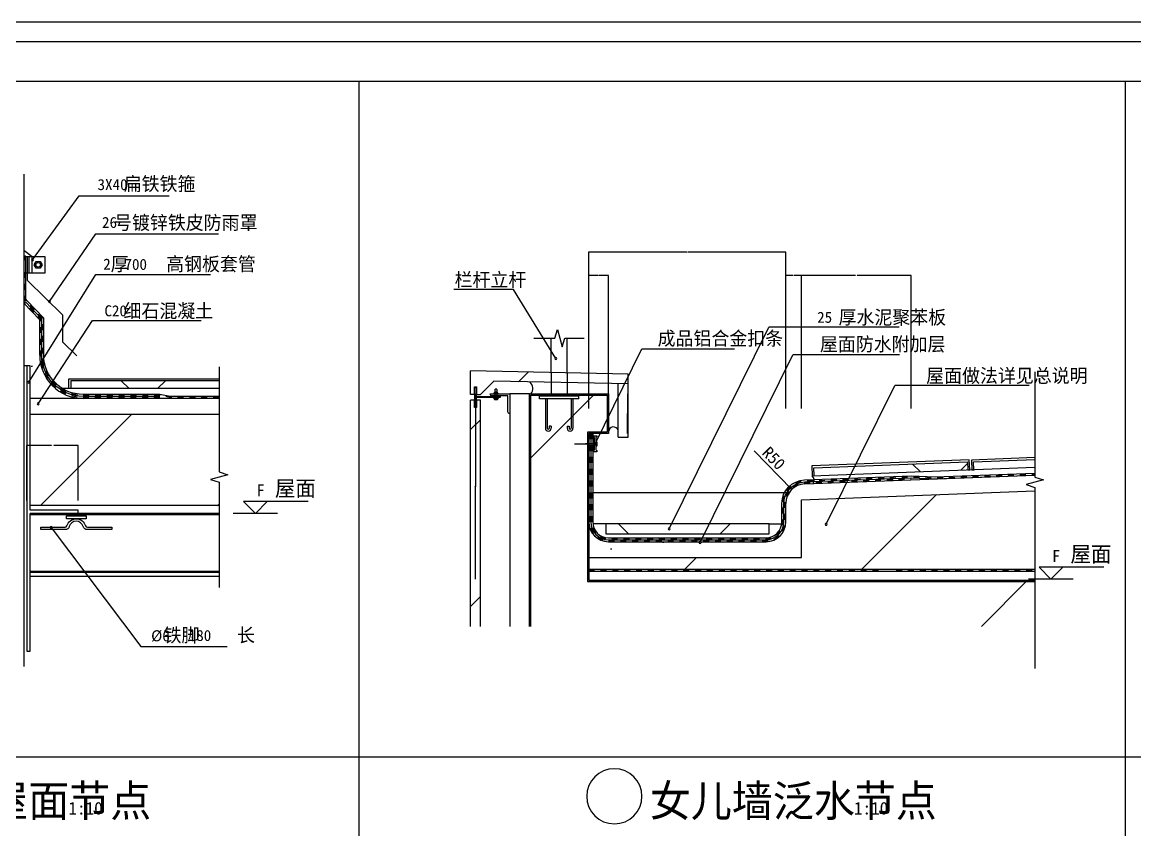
# Model space of a CAD drawing. Header units: metres. Extents: x -87750 to -79240, y 23888 to 29928.
# Drawn here: x -84048 to -81225, y 27878 to 29928 of the extents above; entities that cross this region are included whole.
import ezdxf

# ---------------------------------------------------------------- set-up
doc = ezdxf.new("R2010")
doc.units = ezdxf.units.M
for name, color, linetype in [('02', 4, 'Continuous'), ('CWALL', 6, 'Continuous'), ('JJ', 7, 'Continuous'), ('PLASTER', 6, 'Continuous'), ('PROJECTION', 2, 'Continuous'), ('PUB_DIM', 3, 'Continuous'), ('PUB_HATCH', 5, 'Continuous'), ('PUB_TEXT', 2, 'Continuous'), ('STEEL', 8, 'Continuous'), ('SURFACE', 254, 'Continuous'), ('WALL', 7, 'Continuous'), ('构造', 31, 'Continuous'), ('通用-图框C-SHET', 11, 'Continuous'), ('金属', 140, 'Continuous')]:
    doc.layers.add(name, color=color, linetype=linetype)
doc.dimstyles.get("Standard").update_dxf_attribs({"dimtxt": 2.5, "dimasz": 2.5, "dimexe": 1.25, "dimexo": 0.625, "dimtad": 1, "dimcen": 2.5, "dimazin": 3, "dimtfac": 1, "dimtmove": 0, "dimatfit": 3})
pattern_1 = [(45, (0, 0), (-224.5064, 224.5064), [])]
pattern_2 = [(45, (0, 0), (-785.772, 785.772), [])]

# ---------------------------------------------------------------- blocks, each defined once
blk = doc.blocks.new('ECADIA1')
at = {"layer": '通用-图框C-SHET'}
for p, q in [((856, 609.5), (5, 609.5)), ((851, 604.5), (10, 604.5))]:
    blk.add_line(p, q, dxfattribs=at)
blk.add_lwpolyline([(29, 594.5), (841, 594.5), (841, 20), (29, 20)], close=True, dxfattribs=at)
blk = doc.blocks.new('_INDEX1')
blk.add_lwpolyline([(-0.5, 0, 1), (0.5, 0, 1)], format="xyb", close=True)
blk = doc.blocks.new('_CLOSEDFILLED')
at = {"color": 0, "linetype": 'BYBLOCK'}
blk.add_solid([(-1, 0), (0, 0), (-1, 0)], dxfattribs=at)
blk = doc.blocks.new('*D25')
for p, q in [((-82091.76, 29284.41), (-82111.01, 29284.41)), ((-82110.76, 28947.19), (-82110.76, 29284.41)), ((-82070.51, 29284.41), (-82089.76, 29284.41)), ((-82070.76, 28947.19), (-82070.76, 29284.41))]:
    blk.add_line(p, q)
at = {"layer": 'Defpoints'}
for p in [(-82070.76, 29284.41), (-82110.76, 28947.19), (-82070.76, 28947.19)]:
    blk.add_point(p, dxfattribs=at)
at = {"layer": 'PUB_DIM', "xscale": 0.25, "yscale": 0.25}
blk.add_blockref('_CLOSEDFILLED', (-82110.76, 29284.41), dxfattribs=at)
at = {"layer": 'PUB_DIM', "xscale": 0.25, "yscale": 0.25, "rotation": 180}
blk.add_blockref('_CLOSEDFILLED', (-82070.76, 29284.41), dxfattribs=at)
at = {"layer": 'PUB_DIM', "insert": (-82090.76, 29284.41), "char_height": 1, "attachment_point": 5}
blk.add_mtext('40', dxfattribs=at)
blk = doc.blocks.new('*D26')
for p, q in [((-81933.86, 29284.41), (-82071.01, 29284.41)), ((-82070.76, 28947.19), (-82070.76, 29284.41)), ((-81792.71, 29284.41), (-81929.86, 29284.41)), ((-81792.96, 28947.19), (-81792.96, 29284.41))]:
    blk.add_line(p, q)
at = {"layer": 'Defpoints'}
for p in [(-81792.96, 29284.41), (-82070.76, 28947.19), (-81792.96, 28947.19)]:
    blk.add_point(p, dxfattribs=at)
at = {"layer": 'PUB_DIM', "xscale": 0.25, "yscale": 0.25}
blk.add_blockref('_CLOSEDFILLED', (-82070.76, 29284.41), dxfattribs=at)
at = {"layer": 'PUB_DIM', "xscale": 0.25, "yscale": 0.25, "rotation": 180}
blk.add_blockref('_CLOSEDFILLED', (-81792.96, 29284.41), dxfattribs=at)
at = {"layer": 'PUB_DIM', "insert": (-81931.86, 29284.41), "char_height": 1, "attachment_point": 5}
blk.add_mtext('>250', dxfattribs=at)
blk = doc.blocks.new('*D27')
for p, q in [((-82586.76, 29284.41), (-82611.01, 29284.41)), ((-82610.76, 28968.51), (-82610.76, 29284.41)), ((-82560.51, 29284.41), (-82584.76, 29284.41)), ((-82560.76, 28968.51), (-82560.76, 29284.41))]:
    blk.add_line(p, q)
at = {"layer": 'Defpoints'}
for p in [(-82560.76, 29284.41), (-82610.76, 28968.51), (-82560.76, 28968.51)]:
    blk.add_point(p, dxfattribs=at)
at = {"layer": 'PUB_DIM', "xscale": 0.25, "yscale": 0.25}
blk.add_blockref('_CLOSEDFILLED', (-82610.76, 29284.41), dxfattribs=at)
at = {"layer": 'PUB_DIM', "xscale": 0.25, "yscale": 0.25, "rotation": 180}
blk.add_blockref('_CLOSEDFILLED', (-82560.76, 29284.41), dxfattribs=at)
at = {"layer": 'PUB_DIM', "insert": (-82585.76, 29284.41), "char_height": 1, "attachment_point": 5}
blk.add_mtext('50', dxfattribs=at)
blk = doc.blocks.new('*D28')
for p, q in [((-82512.11, 28983.9), (-82512.11, 28933.9)), ((-82512.36, 28933.9), (-82512.61, 28933.9)), ((-82512.11, 28883.9), (-82512.11, 28933.9)), ((-82512.11, 28933.9), (-82512.11, 28933.9)), ((-82511.86, 28933.9), (-82511.61, 28933.9))]:
    blk.add_line(p, q)
at = {"layer": 'Defpoints'}
for p in [(-82512.11, 28983.9), (-82512.11, 28933.9), (-82512.11, 28883.9)]:
    blk.add_point(p, dxfattribs=at)
at = {"layer": 'PUB_DIM', "xscale": 0.25, "yscale": 0.25}
blk.add_blockref('_CLOSEDFILLED', (-82512.11, 28933.9), dxfattribs=at)
at = {"layer": 'PUB_DIM', "xscale": 0.25, "yscale": 0.25, "rotation": 180}
blk.add_blockref('_CLOSEDFILLED', (-82512.11, 28933.9), dxfattribs=at)
at = {"layer": 'PUB_DIM', "insert": (-82512.11, 28935.025), "char_height": 1, "attachment_point": 5}
blk.add_mtext('0', dxfattribs=at)
blk = doc.blocks.new('*D29')
for p, q in [((-82898.4, 28983.89), (-82898.4, 28748.63)), ((-82898.65, 28748.63), (-82898.9, 28748.63)), ((-82898.4, 28513.37), (-82898.4, 28748.63)), ((-82898.4, 28748.63), (-82898.4, 28748.63)), ((-82898.15, 28748.63), (-82897.9, 28748.63))]:
    blk.add_line(p, q)
at = {"layer": 'Defpoints'}
for p in [(-82898.4, 28983.89), (-82898.4, 28748.63), (-82898.4, 28513.37)]:
    blk.add_point(p, dxfattribs=at)
at = {"layer": 'PUB_DIM', "xscale": 0.25, "yscale": 0.25}
blk.add_blockref('_CLOSEDFILLED', (-82898.4, 28748.63), dxfattribs=at)
at = {"layer": 'PUB_DIM', "xscale": 0.25, "yscale": 0.25, "rotation": 180}
blk.add_blockref('_CLOSEDFILLED', (-82898.4, 28748.63), dxfattribs=at)
at = {"layer": 'PUB_DIM', "insert": (-82898.4, 28749.755), "char_height": 1, "attachment_point": 5}
blk.add_mtext('400~600', dxfattribs=at)
blk = doc.blocks.new('*D31')
for p, q in [((-82362.26, 29343.86), (-82611.01, 29343.86)), ((-82610.76, 28947.19), (-82610.76, 29343.86)), ((-82110.51, 29343.86), (-82359.26, 29343.86)), ((-82110.76, 28947.19), (-82110.76, 29343.86))]:
    blk.add_line(p, q)
at = {"layer": 'Defpoints'}
for p in [(-82110.76, 29343.86), (-82610.76, 28947.19), (-82110.76, 28947.19)]:
    blk.add_point(p, dxfattribs=at)
at = {"layer": 'PUB_DIM', "xscale": 0.25, "yscale": 0.25}
blk.add_blockref('_CLOSEDFILLED', (-82610.76, 29343.86), dxfattribs=at)
at = {"layer": 'PUB_DIM', "xscale": 0.25, "yscale": 0.25, "rotation": 180}
blk.add_blockref('_CLOSEDFILLED', (-82110.76, 29343.86), dxfattribs=at)
at = {"layer": 'PUB_DIM', "insert": (-82360.76, 29343.86), "char_height": 1, "attachment_point": 5}
blk.add_mtext('500', dxfattribs=at)
blk = doc.blocks.new('*D46')
for p, q in [((-83974.015, 28852.87), (-84036.26, 28852.87)), ((-84036.01, 28713.4), (-84036.01, 28852.87)), ((-83905.77, 28852.87), (-83968.015, 28852.87)), ((-83906.02, 28713.4), (-83906.02, 28852.87))]:
    blk.add_line(p, q)
at = {"layer": 'Defpoints'}
for p in [(-83906.02, 28852.87), (-84036.01, 28713.4), (-83906.02, 28713.4)]:
    blk.add_point(p, dxfattribs=at)
at = {"layer": 'PUB_DIM', "xscale": 0.25, "yscale": 0.25}
blk.add_blockref('_CLOSEDFILLED', (-84036.01, 28852.87), dxfattribs=at)
at = {"layer": 'PUB_DIM', "xscale": 0.25, "yscale": 0.25, "rotation": 180}
blk.add_blockref('_CLOSEDFILLED', (-83906.02, 28852.87), dxfattribs=at)
at = {"layer": 'PUB_DIM', "insert": (-83971.015, 28852.87), "char_height": 1, "attachment_point": 5}
blk.add_mtext('129,99', dxfattribs=at)

msp = doc.modelspace()

# ---------------------------------------------------------------- hatches: boundary and pattern name
at = {"layer": 'PUB_HATCH'}
h = msp.add_hatch(dxfattribs=at)
h.set_pattern_fill('AR-SAND', scale=10)
h.paths.add_polyline_path([(-84510.02, 28972.52), (-84375.56, 28972.52), (-84375.56, 29055.74), (-84359.56, 29055.74), (-84359.56, 29214.69), (-84400.02, 29171.97), (-84400.02, 29082.52, -0.41)])
h.paths.add_polyline_path([(-84044.01, 29055.74), (-84028.01, 29055.74), (-84028.01, 29019.64), (-84001.63, 29062.05, -0.05), (-84003.56, 29082.52), (-84003.56, 29171.97), (-84044.01, 29214.69)])
h.paths.add_polyline_path([(-84028.01, 29019.64), (-84028.01, 28972.52), (-83998.46, 28972.52), (-83975.06, 29008.64, -0.14), (-84001.63, 29062.05)])
h.paths.add_polyline_path([(-83975.06, 29008.64), (-83998.46, 28972.52), (-83893.56, 28972.52, -0.21)])
h = msp.add_hatch(dxfattribs=at)
h.set_pattern_fill('ANSI37', scale=100)
h.paths.add_polyline_path([(-83924.89, 29017.52), (-83924.89, 28997.52), (-83548.76, 28997.52), (-83548.76, 29017.53)])
h.paths.add_polyline_path([(-84868.69, 29017.53), (-84868.69, 28997.52), (-84478.69, 28997.52), (-84478.69, 29017.52)])
h.paths.add_polyline_path([(-84927.1, 29017.52), (-84927.1, 28997.52), (-84888.59, 28997.52), (-84888.58, 29017.52)])
h = msp.add_hatch(dxfattribs=at)
h.set_pattern_fill('ANSI33', scale=100)
h.paths.add_polyline_path([(-82510.76, 29034.32), (-82665.76, 29037.42), (-82665.76, 29012.41), (-82510.76, 29009.31)])
h.paths.add_polyline_path([(-82510.76, 29009.31), (-82535.76, 29009.81), (-82535.76, 28873.9), (-82510.76, 28873.9)])
h.paths.add_polyline_path([(-82665.76, 29037.42), (-82705.76, 29038.22), (-82705.76, 29013.21), (-82665.76, 29012.41)])
h.paths.add_polyline_path([(-82705.76, 29038.22), (-82910.76, 29042.32), (-82910.76, 28982.32), (-82900.76, 28982.32), (-82900.76, 29001.82), (-82895.76, 29001.82), (-82895.76, 28982.32), (-82885.75, 28982.32), (-82851.94, 29016.14), (-82705.76, 29013.21)])
h.paths.add_polyline_path([(-82885.75, 28968.44), (-82895.76, 28968.44), (-82895.76, 28949.82), (-82900.76, 28949.82), (-82900.76, 28968.44), (-82910.76, 28968.44), (-82910.76, 28393.9), (-82885.75, 28393.9)])
h = msp.add_hatch(dxfattribs=at)
h.set_pattern_fill('AR-SAND', scale=10)
h.paths.add_polyline_path([(-83946.24, 28997.52, 0.14), (-83893.56, 28982.52), (-83698.86, 28982.52), (-83672.33, 28977.52), (-83548.76, 28977.52), (-83548.76, 28997.52)])
h = msp.add_hatch(dxfattribs=at)
h.set_pattern_fill('AR-SAND', scale=10)
h.paths.add_polyline_path([(-82560.76, 28983.9), (-82560.76, 28887.67, -0.84), (-82535.76, 28891.41), (-82535.76, 29009.81), (-82665.76, 29012.41), (-82665.76, 28983.9)])
h.paths.add_polyline_path([(-82665.76, 28983.9), (-82665.76, 29012.41), (-82705.76, 29013.21), (-82705.76, 28983.9)])
h.paths.add_polyline_path([(-82705.76, 29013.21), (-82760.71, 29014.31, -0.44), (-82757.76, 28983.9), (-82705.76, 28983.9)])
h = msp.add_hatch(dxfattribs=at)
h.set_pattern_fill('AR-SAND', scale=10)
h.paths.add_polyline_path([(-84927.1, 28972.52), (-84927.1, 28932.52), (-84375.56, 28932.52), (-84375.56, 28972.52)])
h.paths.add_polyline_path([(-83548.76, 28932.52), (-83548.76, 28972.52), (-84028.01, 28972.52), (-84028.01, 28932.52)])
h = msp.add_hatch(dxfattribs=at)
h.set_pattern_fill('AN31C', scale=350)
h.set_pattern_definition(pattern_2)
h.paths.add_polyline_path([(-82757.76, 28510.9), (-82613.76, 28510.9), (-82613.76, 28856.25), (-82633.32, 28856.82), (-82613.76, 28857.39), (-82613.76, 28886.9), (-82563.76, 28886.9), (-82563.76, 28980.9), (-82757.76, 28980.9)])
h.paths.add_polyline_path([(-81479.32, 28393.9), (-81479.32, 28510.9), (-82613.76, 28510.9), (-82757.76, 28510.9), (-82757.76, 28393.9)])
h = msp.add_hatch(dxfattribs=at)
h.set_pattern_fill('ANSI32', scale=40)
h.paths.add_polyline_path([(-82635.76, 28971.9), (-82635.76, 28977.9), (-82735.76, 28977.9), (-82735.76, 28971.9)])
h = msp.add_hatch(dxfattribs=at)
h.set_pattern_fill('AN33C', scale=100)
h.set_pattern_definition(pattern_1)
h.paths.add_polyline_path([(-84028.01, 28932.52), (-84028.01, 28700.83), (-83548.76, 28700.83), (-83548.76, 28932.52)])
h.paths.add_polyline_path([(-84375.56, 28932.52), (-84927.1, 28932.52), (-84927.1, 28700.83), (-84375.56, 28700.83)])
h = msp.add_hatch(dxfattribs=at)
h.set_pattern_fill('AR-SAND', scale=10)
h.paths.add_polyline_path([(-81479.32, 28782.81), (-81479.32, 28797.81), (-81945.87, 28780.14), (-81950.9, 28769.96), (-81792.49, 28775.96), (-81731.74, 28773.25)])
h.paths.add_polyline_path([(-81950.9, 28769.96), (-81945.87, 28780.14), (-82043.98, 28776.43, -0.2), (-82038.52, 28766.64)])
h = msp.add_hatch(dxfattribs=at)
h.set_pattern_fill('ANSI37', scale=100)
h.paths.add_polyline_path([(-82039.74, 28796.6), (-82038.99, 28776.62), (-81945.87, 28780.14), (-81935.81, 28800.54)])
h = msp.add_hatch(dxfattribs=at)
h.set_pattern_fill('ANSI37', scale=100)
h.paths.add_polyline_path([(-81935.81, 28800.54), (-81945.87, 28780.14), (-81649.27, 28791.37), (-81650.02, 28811.36)])
h.paths.add_polyline_path([(-81634.27, 28811.44), (-81633.53, 28791.97), (-81479.32, 28797.81), (-81479.32, 28817.31)])
h = msp.add_hatch(dxfattribs=at)
h.set_pattern_fill('AR-SAND', scale=10)
h.paths.add_polyline_path([(-81479.32, 28737.81), (-81479.32, 28777.81), (-82062.65, 28755.72, 0.4), (-82110.76, 28705.76), (-82110.76, 28658.9, -0.41), (-82160.76, 28608.9), (-82560.76, 28608.9, -0.41), (-82610.76, 28658.9), (-82613.76, 28658.9), (-82613.76, 28568.9), (-82070.76, 28568.9), (-82070.76, 28715.41)])
h = msp.add_hatch(dxfattribs=at)
h.set_pattern_fill('AN33C', scale=100)
h.set_pattern_definition(pattern_1)
h.paths.add_polyline_path([(-82070.76, 28715.41), (-82070.76, 28568.9), (-82610.76, 28568.9), (-82610.76, 28538.9), (-81479.32, 28538.9), (-81479.32, 28737.81)])
h = msp.add_hatch(dxfattribs=at)
h.set_pattern_fill('AN31C', scale=350)
h.set_pattern_definition(pattern_2)
h.paths.add_polyline_path([(-83548.76, 28533.83), (-83548.76, 28677.83), (-84028.01, 28677.83), (-84028.01, 28533.83)])
h.paths.add_polyline_path([(-83821.01, 28639.45), (-83882.73, 28639.45, -0.34), (-83893.32, 28647.45, 0.76), (-83928.71, 28647.45, -0.34), (-83939.29, 28639.45), (-84001.01, 28639.45), (-84001.01, 28645.45), (-83939.29, 28645.45, 0.34), (-83934.48, 28649.08, -0.34), (-83911.01, 28666.83), (-83936.01, 28666.83), (-83936.01, 28674.83), (-83886.01, 28674.83), (-83886.01, 28666.83), (-83911.01, 28666.83, -0.34), (-83887.55, 28649.08, 0.34), (-83882.73, 28645.45), (-83821.01, 28645.45)])
h.paths.add_polyline_path([(-84375.56, 28533.83), (-84375.56, 28677.83), (-84927.1, 28677.83), (-84927.1, 28533.83)])
h.paths.add_polyline_path([(-84582.56, 28639.45), (-84582.56, 28645.45), (-84520.84, 28645.45, 0.34), (-84516.03, 28649.08, -0.34), (-84492.56, 28666.83), (-84517.56, 28666.83), (-84517.56, 28674.83), (-84467.56, 28674.83), (-84467.56, 28666.83), (-84492.56, 28666.83, -0.34), (-84469.1, 28649.08, 0.34), (-84464.29, 28645.45), (-84402.56, 28645.45), (-84402.56, 28639.45), (-84464.29, 28639.45, -0.34), (-84474.87, 28647.45, 0.76), (-84510.26, 28647.45, -0.34), (-84520.84, 28639.45)])
h = msp.add_hatch(dxfattribs=at)
h.set_pattern_fill('AR-SAND', scale=10)
h.paths.add_polyline_path([(-83548.76, 28680.83), (-83548.76, 28700.83), (-84028.01, 28700.83), (-84028.01, 28688.83), (-83906.01, 28688.83), (-83906.01, 28680.83)])
h = msp.add_hatch(dxfattribs=at)
h.set_pattern_fill('ANSI32', scale=70)
h.paths.add_polyline_path([(-83893.32, 28647.45, 0.34), (-83882.73, 28639.45), (-83821.01, 28639.45), (-83821.01, 28645.45), (-83882.73, 28645.45, -0.34), (-83887.55, 28649.08, 0.76), (-83934.48, 28649.08, -0.34), (-83939.29, 28645.45), (-84001.01, 28645.45), (-84001.01, 28639.45), (-83939.29, 28639.45, 0.34), (-83928.71, 28647.45, -0.76)])
h.paths.add_polyline_path([(-83886.01, 28666.83), (-83886.01, 28674.83), (-83936.01, 28674.83), (-83936.01, 28666.83)])
h = msp.add_hatch(dxfattribs=at)
h.set_pattern_fill('AR-SAND', scale=10)
h.paths.add_polyline_path([(-82121.07, 28653.9), (-82153.05, 28653.9), (-82153.05, 28628.9), (-82567.72, 28628.9), (-82567.72, 28653.9), (-82600.44, 28653.9, 0.38), (-82560.76, 28618.9), (-82160.76, 28618.9, 0.38)])
h = msp.add_hatch(dxfattribs=at)
h.set_pattern_fill('ANSI37', scale=100)
h.paths.add_polyline_path([(-82153.05, 28628.9), (-82153.05, 28653.9), (-82567.72, 28653.9), (-82567.72, 28628.9)])
h = msp.add_hatch(dxfattribs=at)
h.set_pattern_fill('AR-SAND', scale=10)
h.paths.add_polyline_path([(-82613.76, 28533.9), (-82613.76, 28510.9), (-81479.32, 28510.9), (-81479.32, 28533.9)])

# ---------------------------------------------------------------- linework, layer by layer
at = {"layer": '02'}
for points in [[(-82760.76, 28393.9), (-82760.76, 28983.9)], [(-82760.76, 28983.9), (-82560.76, 28983.9), (-82560.76, 28883.9), (-82610.76, 28883.9)], [(-82757.76, 28393.9), (-82757.76, 28980.9), (-82563.76, 28980.9), (-82563.76, 28886.9), (-82613.76, 28886.9), (-82613.76, 28507.9), (-81479.32, 28507.9)], [(-82610.76, 28883.9), (-82610.76, 28510.9), (-81479.32, 28510.9)], [(-82590.76, 28533.9), (-81479.32, 28533.9)]]:
    msp.add_lwpolyline(points, dxfattribs=at)
at = {"layer": 'CWALL'}
msp.add_lwpolyline([(-82567.72, 28628.9), (-82153.05, 28628.9), (-82153.05, 28653.9), (-82567.72, 28653.9)], close=True, dxfattribs=at)
at = {"layer": 'JJ'}
for p, q in [((-84023.01, 29331.83), (-84044.01, 29348.13)), ((-84003.56, 29171.97), (-84044.01, 29214.69)), ((-84003.56, 29082.52), (-84003.56, 29171.97))]:
    msp.add_line(p, q, dxfattribs=at)
msp.add_lwpolyline([(-84044.01, 29335.83, -0.41), (-84040.01, 29331.83)], format="xyb", dxfattribs=at)
for points in [[(-84031.01, 29331.83), (-84044.01, 29331.83)], [(-83909.48, 29080.34), (-83944.84, 29115.69), (-83944.84, 29184.26), (-84034.27, 29271.57), (-84034.27, 29331.83)], [(-84023.01, 29291.83), (-83990.06, 29291.83), (-83990.06, 29331.83), (-84023.01, 29331.83)], [(-84044.01, 29291.83), (-84031.01, 29291.83)]]:
    msp.add_lwpolyline(points, dxfattribs=at)
for points in [[(-84023.01, 29331.83), (-84031.01, 29331.83), (-84031.01, 29291.83), (-84023.01, 29291.83)], [(-84017.45, 29311.69), (-84012.56, 29320.17), (-84002.77, 29320.17), (-83997.87, 29311.69), (-84002.77, 29303.21), (-84012.56, 29303.21)]]:
    msp.add_lwpolyline(points, close=True, dxfattribs=at)
msp.add_circle((-84007.66, 29311.69), 5.67, dxfattribs=at)
msp.add_arc((-83893.56, 29082.52), 110, 180, 270, dxfattribs=at)
at = {"layer": 'PLASTER'}
for p, q in [((-82910.76, 28982.32), (-82910.76, 29042.32)), ((-82510.76, 29034.32), (-82910.76, 29042.32)), ((-82885.75, 28982.32), (-82851.94, 29016.14)), ((-82510.76, 29009.31), (-82851.94, 29016.14)), ((-82510.76, 28873.9), (-82510.76, 29034.32)), ((-83548.76, 28997.52), (-83946.24, 28997.52)), ((-82900.76, 28982.32), (-82900.76, 29001.82)), ((-82900.76, 29001.82), (-82895.76, 29001.82)), ((-82895.76, 29001.82), (-82895.76, 28982.32)), ((-82535.76, 28873.9), (-82535.76, 29009.81)), ((-83548.76, 28972.52), (-84028.01, 28972.52)), ((-82900.76, 28982.32), (-82910.76, 28982.32)), ((-82910.76, 28393.9), (-82910.76, 28968.44)), ((-82900.76, 28968.44), (-82910.76, 28968.44)), ((-82900.76, 28949.82), (-82900.76, 28968.44)), ((-82895.76, 28982.32), (-82885.75, 28982.32)), ((-82885.75, 28968.44), (-82895.76, 28968.44)), ((-82895.76, 28968.44), (-82895.76, 28949.82)), ((-82885.75, 28393.9), (-82885.75, 28968.44)), ((-84028.01, 28932.52), (-83548.76, 28932.52)), ((-82895.76, 28949.82), (-82900.76, 28949.82)), ((-82535.76, 28873.9), (-82510.76, 28873.9)), ((-82062.65, 28755.72), (-81479.32, 28777.81)), ((-82070.76, 28715.41), (-81479.32, 28737.81)), ((-82110.76, 28658.9), (-82110.76, 28705.76)), ((-82070.76, 28568.9), (-82070.76, 28715.41)), ((-83548.76, 28700.83), (-84028.01, 28700.83)), ((-82567.72, 28653.9), (-82600.44, 28653.9)), ((-82153.05, 28653.9), (-82121.07, 28653.9)), ((-82560.76, 28608.9), (-82160.76, 28608.9)), ((-82610.76, 28568.9), (-82070.76, 28568.9)), ((-83548.76, 28520.83), (-84028.01, 28520.83))]:
    msp.add_line(p, q, dxfattribs=at)
for points in [[(-83548.76, 29017.53), (-83924.89, 29017.52), (-83924.89, 28997.52), (-83929.89, 28997.52), (-83929.89, 29022.52), (-83548.76, 29022.53)], [(-81479.32, 28822.31), (-81639.45, 28816.25), (-81638.51, 28791.26), (-81633.51, 28791.45), (-81634.27, 28811.44), (-81479.32, 28817.31)]]:
    msp.add_lwpolyline(points, dxfattribs=at)
msp.add_lwpolyline([(-81644.27, 28791.56), (-81645.22, 28816.54), (-82044.93, 28801.41), (-82043.98, 28776.43), (-82038.99, 28776.62), (-82039.74, 28796.6), (-81650.02, 28811.36), (-81649.27, 28791.37)], close=True, dxfattribs=at)
for centre, radius, start, end in [((-82773.08, 28997.76), 20.67, 317.87, 53.21), ((-82547.94, 28887.4), 12.82, 18.21, 178.78), ((-82053.27, 28764.83), 14.86, 326.11, 51.33), ((-82060.76, 28705.76), 50, 92.17, 180), ((-82560.76, 28658.9), 50, 180, 270), ((-82160.76, 28658.9), 50, 270, 360)]:
    msp.add_arc(centre, radius, start, end, dxfattribs=at)
at = {"layer": 'PROJECTION'}
for p, q in [((-82705.76, 29038.22), (-82705.76, 29125.58)), ((-82665.76, 29037.42), (-82665.76, 29125.58)), ((-82705.76, 29038.22), (-82705.76, 28977.9)), ((-82665.76, 29037.42), (-82665.76, 28977.9)), ((-82720.76, 28971.9), (-82720.76, 28896.9)), ((-82715.96, 28971.9), (-82715.96, 28896.9)), ((-82655.56, 28971.9), (-82655.56, 28896.9)), ((-82650.76, 28971.9), (-82650.76, 28896.9)), ((-82705.96, 28901.9), (-82710.76, 28901.9)), ((-82710.76, 28901.9), (-82710.76, 28896.9)), ((-82705.96, 28901.9), (-82705.96, 28896.9)), ((-82665.56, 28901.9), (-82660.76, 28901.9)), ((-82665.56, 28901.9), (-82665.56, 28896.9)), ((-82660.76, 28901.9), (-82660.76, 28896.9)), ((-82599.52, 28733.9), (-82102.08, 28733.9))]:
    msp.add_line(p, q, dxfattribs=at)
for centre, radius, end in [((-82713.36, 28896.9), 7.4, 360), ((-82713.36, 28896.9), 2.6, 0), ((-82658.16, 28896.9), 7.4, 0), ((-82658.16, 28896.9), 2.6, 360)]:
    msp.add_arc(centre, radius, 180, end, dxfattribs=at)
at = {"layer": 'PUB_DIM'}
for p, q in [((-82697.17, 29125.58), (-82690.17, 29147.58)), ((-82690.17, 29147.58), (-82678.17, 29103.58)), ((-82749.66, 29125.58), (-82697.17, 29125.58)), ((-82678.17, 29103.58), (-82671.17, 29125.58)), ((-82671.17, 29125.58), (-82621.93, 29125.58)), ((-82095.64, 28741.58), (-82190.68, 28839.18)), ((-83426.53, 28710.83), (-83486.53, 28710.83)), ((-83486.53, 28710.83), (-83456.53, 28680.83)), ((-83456.53, 28680.83), (-83426.53, 28710.83)), ((-83322.53, 28710.83), (-83426.53, 28710.83)), ((-83400, 28680.83), (-83513.05, 28680.83)), ((-81408.27, 28543.9), (-81468.27, 28543.9)), ((-81468.27, 28543.9), (-81438.27, 28513.9)), ((-81438.27, 28513.9), (-81408.27, 28543.9)), ((-81304.27, 28543.9), (-81408.27, 28543.9)), ((-81381.74, 28513.9), (-81494.79, 28513.9))]:
    msp.add_line(p, q, dxfattribs=at)
for points in [[(-83548.76, 29052.79), (-83548.76, 28785.81), (-83526.76, 28778.81), (-83570.76, 28766.81), (-83548.76, 28759.81), (-83548.76, 28492.83)], [(-81479.32, 29039.85), (-81479.32, 28772.87), (-81457.32, 28765.87), (-81501.32, 28753.87), (-81479.32, 28746.87), (-81479.32, 28287.2)]]:
    msp.add_lwpolyline(points, dxfattribs=at)
at = {"layer": 'PUB_TEXT'}
for p, q in [((-84022.29, 29324.29), (-83903.99, 29486.84)), ((-83903.99, 29486.84), (-83674.96, 29486.84)), ((-83978.91, 29218.33), (-83861.48, 29390.79)), ((-83861.48, 29390.79), (-83550.14, 29390.79)), ((-84031.53, 29013.99), (-83861.48, 29287.35)), ((-83861.48, 29287.35), (-83570.38, 29287.35)), ((-82801.73, 29248.87), (-82953.42, 29248.87)), ((-82694.42, 29074.14), (-82801.73, 29248.87)), ((-84007.5, 28958.57), (-83870.12, 29170.59)), ((-83870.12, 29170.59), (-83594.23, 29170.59)), ((-82406.75, 28641.4), (-82153.78, 29153.84)), ((-81822.84, 29153.84), (-82153.78, 29153.84)), ((-82594.83, 28857.4), (-82475.71, 29098.71)), ((-82475.71, 29098.71), (-82240.58, 29098.71)), ((-82328.4, 28606.63), (-82093.29, 29082.88)), ((-81822.15, 29082.88), (-82093.29, 29082.88)), ((-82008.64, 28653.01), (-81834.54, 29005.67)), ((-81493.54, 29005.67), (-81834.54, 29005.67)), ((-83974.6, 28644.67), (-83747.48, 28342.52)), ((-83747.48, 28342.52), (-83527.73, 28342.52))]:
    msp.add_line(p, q, dxfattribs=at)
for points in [[(-84024.79, 29324.29, 1), (-84019.79, 29324.29, 1)], [(-83981.41, 29218.33, 1), (-83976.41, 29218.33, 1)], [(-82696.92, 29074.14, 1), (-82691.92, 29074.14, 1)], [(-84034.03, 29013.99, 1), (-84029.03, 29013.99, 1)], [(-84010, 28958.57, 1), (-84005, 28958.57, 1)], [(-82597.33, 28857.4, 1), (-82592.33, 28857.4, 1)], [(-82011.14, 28653.01, 1), (-82006.14, 28653.01, 1)], [(-83977.1, 28644.67, 1), (-83972.1, 28644.67, 1)], [(-82409.25, 28641.4, 1), (-82404.25, 28641.4, 1)], [(-82330.9, 28606.63, 1), (-82325.9, 28606.63, 1)]]:
    msp.add_lwpolyline(points, format="xyb", close=True, dxfattribs=at)
at = {"layer": 'STEEL'}
for p, q in [((-84044.01, 29541.77), (-84044.01, 28292.44)), ((-84028.01, 29055.74), (-84044.01, 29055.74)), ((-82810.76, 28983.9), (-82810.76, 28393.9)), ((-82760.76, 28983.9), (-82810.76, 28983.9))]:
    msp.add_line(p, q, dxfattribs=at)
for points in [[(-83906.01, 28688.83), (-84028.01, 28688.83), (-84028.01, 29055.74), (-84036.01, 29055.74), (-84036.01, 28330.83), (-84028.01, 28330.83), (-84028.01, 28680.83), (-83906.01, 28680.83)], [(-82896.76, 28951.2), (-82899.76, 28951.2), (-82899.76, 29001.2), (-82896.76, 29001.2), (-82896.76, 28977.7), (-82835.12, 28977.7), (-82835.12, 28974.7), (-82896.76, 28974.7)], [(-83936.01, 28674.83), (-83886.01, 28674.83), (-83886.01, 28666.83), (-83936.01, 28666.83)]]:
    msp.add_lwpolyline(points, close=True, dxfattribs=at)
for points in [[(-82815.76, 28938.9), (-82815.76, 28978.9), (-82855.76, 28978.9, -0.41), (-82860.76, 28983.9), (-82810.76, 28983.9), (-82810.76, 28933.9, -0.41)], [(-84001.01, 28645.45), (-83939.29, 28645.45, 0.34), (-83934.48, 28649.08, -0.76), (-83887.55, 28649.08, 0.34), (-83882.73, 28645.45), (-83821.01, 28645.45), (-83821.01, 28639.45), (-83882.73, 28639.45, -0.34), (-83893.32, 28647.45, 0.76), (-83928.71, 28647.45, -0.34), (-83939.29, 28639.45), (-84001.01, 28639.45)]]:
    msp.add_lwpolyline(points, format="xyb", close=True, dxfattribs=at)
at = {"layer": 'SURFACE'}
for p, q in [((-82043.98, 28776.43), (-81479.32, 28797.81)), ((-82610.76, 28533.9), (-81479.32, 28533.9))]:
    msp.add_line(p, q, dxfattribs=at)
for points in [[(-84041.51, 29323.33), (-84041.51, 29331.83)], [(-84041.51, 29278.33), (-84041.51, 29293.33)], [(-84041.51, 29248.33), (-84041.51, 29263.33)], [(-84038.11, 29219.54), (-84041.51, 29223.74), (-84041.51, 29233.33)], [(-84039.49, 29213.55), (-84041.51, 29215.68), (-84041.51, 29218.87)], [(-84018.86, 29191.77), (-84029.18, 29202.66)], [(-84017.57, 29197.68), (-84027.89, 29208.57)], [(-83996.95, 29175.89), (-84007.26, 29186.79)], [(-84001.06, 29168.86), (-84001.06, 29172.96), (-84008.55, 29180.88)], [(-83996.06, 29146.25), (-83996.06, 29161.25)], [(-84001.06, 29138.86), (-84001.06, 29153.86)], [(-83996.06, 29116.25), (-83996.06, 29131.25)], [(-84001.06, 29108.86), (-84001.06, 29123.86)], [(-83996.06, 29086.25), (-83996.06, 29101.25)], [(-83878.76, 28975.02), (-83893.56, 28975.02), (-83893.76, 28975.02)], [(-83878.29, 28980.02), (-83893.29, 28980.02)], [(-83848.76, 28975.02), (-83863.76, 28975.02)], [(-83848.29, 28980.02), (-83863.29, 28980.02)], [(-83818.76, 28975.02), (-83833.76, 28975.02)], [(-83818.29, 28980.02), (-83833.29, 28980.02)], [(-83788.76, 28975.02), (-83803.76, 28975.02)], [(-83788.29, 28980.02), (-83803.29, 28980.02)], [(-83758.76, 28975.02), (-83773.76, 28975.02)], [(-83758.29, 28980.02), (-83773.29, 28980.02)], [(-83728.76, 28975.02), (-83743.76, 28975.02)], [(-83728.29, 28980.02), (-83743.29, 28980.02)], [(-83698.76, 28975.02), (-83713.76, 28975.02)], [(-83698.3, 28979.87), (-83699.1, 28980.02), (-83713.29, 28980.02)], [(-83668.76, 28975.02), (-83672.57, 28975.02), (-83683.56, 28977.09)], [(-83638.76, 28975.02), (-83653.76, 28975.02)], [(-83608.76, 28975.02), (-83623.76, 28975.02)], [(-83578.76, 28975.02), (-83593.76, 28975.02)], [(-83548.76, 28975.02), (-83563.76, 28975.02)], [(-82608.26, 28883.9), (-82608.26, 28868.9)], [(-82603.26, 28883.9), (-82603.26, 28868.9)], [(-82608.26, 28853.9), (-82608.26, 28838.9)], [(-82603.26, 28853.9), (-82603.26, 28838.9)], [(-82608.26, 28823.9), (-82608.26, 28808.9)], [(-82603.26, 28823.9), (-82603.26, 28808.9)], [(-82608.26, 28793.9), (-82608.26, 28778.9)], [(-82603.26, 28793.9), (-82603.26, 28778.9)], [(-82608.26, 28763.9), (-82608.26, 28748.9)], [(-82603.26, 28763.9), (-82603.26, 28748.9)], [(-82056.46, 28763.46), (-82041.47, 28764.03)], [(-82026.48, 28764.59), (-82011.49, 28765.16)], [(-81996.5, 28765.73), (-81981.51, 28766.3)], [(-81974.37, 28761.56), (-81959.38, 28762.13)], [(-81966.52, 28766.87), (-81951.53, 28767.43)], [(-81944.39, 28762.7), (-81929.4, 28763.27)], [(-81936.54, 28768), (-81921.55, 28768.57)], [(-81914.41, 28763.83), (-81899.42, 28764.4)], [(-81906.56, 28769.14), (-81891.57, 28769.7)], [(-81884.43, 28764.97), (-81869.44, 28765.54)], [(-81876.58, 28770.27), (-81861.6, 28770.84)], [(-81854.45, 28766.1), (-81839.47, 28766.67)], [(-81846.61, 28771.41), (-81831.62, 28771.97)], [(-81824.48, 28767.24), (-81809.49, 28767.81)], [(-81816.63, 28772.54), (-81801.64, 28773.11)], [(-81794.5, 28768.38), (-81792.41, 28768.45)], [(-81786.65, 28773.19), (-81771.67, 28772.53)], [(-81756.68, 28771.86), (-81741.7, 28771.19)], [(-81726.71, 28770.94), (-81711.72, 28771.51)], [(-81696.73, 28772.08), (-81681.74, 28772.64)], [(-81666.75, 28773.21), (-81651.76, 28773.78)], [(-81636.77, 28774.35), (-81621.78, 28774.91)], [(-81606.79, 28775.48), (-81591.81, 28776.05)], [(-81576.82, 28776.62), (-81561.83, 28777.19)], [(-81546.84, 28777.75), (-81531.85, 28778.32)], [(-81516.86, 28778.89), (-81501.87, 28779.46)], [(-81486.88, 28780.02), (-81479.41, 28780.31)], [(-82608.26, 28733.9), (-82608.26, 28718.9)], [(-82603.26, 28733.9), (-82603.26, 28718.9)], [(-82034.33, 28759.29), (-82019.34, 28759.86)], [(-82004.35, 28760.43), (-81989.36, 28761)], [(-84028.01, 28677.83), (-83548.76, 28677.83)], [(-82608.26, 28703.9), (-82608.26, 28688.9)], [(-82603.26, 28703.9), (-82603.26, 28688.9)], [(-82118.26, 28680.38), (-82118.26, 28695.38)], [(-82113.26, 28664.67), (-82113.26, 28679.67)], [(-82608.26, 28673.9), (-82608.26, 28658.9)], [(-82603.26, 28673.9), (-82603.26, 28658.9)], [(-82560.37, 28611.4), (-82545.37, 28611.4)], [(-82552.51, 28616.4), (-82537.51, 28616.4)], [(-82530.37, 28611.4), (-82515.37, 28611.4)], [(-82522.51, 28616.4), (-82507.51, 28616.4)], [(-82500.37, 28611.4), (-82485.37, 28611.4)], [(-82492.51, 28616.4), (-82477.51, 28616.4)], [(-82470.37, 28611.4), (-82455.37, 28611.4)], [(-82462.51, 28616.4), (-82447.51, 28616.4)], [(-82440.37, 28611.4), (-82425.37, 28611.4)], [(-82432.51, 28616.4), (-82417.51, 28616.4)], [(-82410.37, 28611.4), (-82395.37, 28611.4)], [(-82402.51, 28616.4), (-82387.51, 28616.4)], [(-82380.37, 28611.4), (-82365.37, 28611.4)], [(-82372.51, 28616.4), (-82357.51, 28616.4)], [(-82350.37, 28611.4), (-82335.37, 28611.4)], [(-82342.51, 28616.4), (-82327.51, 28616.4)], [(-82320.37, 28611.4), (-82305.37, 28611.4)], [(-82312.51, 28616.4), (-82297.51, 28616.4)], [(-82290.37, 28611.4), (-82275.37, 28611.4)], [(-82282.51, 28616.4), (-82267.51, 28616.4)], [(-82260.37, 28611.4), (-82245.37, 28611.4)], [(-82252.51, 28616.4), (-82237.51, 28616.4)], [(-82230.37, 28611.4), (-82215.37, 28611.4)], [(-82222.51, 28616.4), (-82207.51, 28616.4)], [(-82200.37, 28611.4), (-82185.37, 28611.4)], [(-82192.51, 28616.4), (-82177.51, 28616.4)], [(-82610.76, 28538.9), (-81479.32, 28538.9)], [(-82610.76, 28536.4), (-82595.76, 28536.4)], [(-82580.76, 28536.4), (-82565.76, 28536.4)], [(-82550.76, 28536.4), (-82535.76, 28536.4)], [(-82520.76, 28536.4), (-82505.76, 28536.4)], [(-82490.76, 28536.4), (-82475.76, 28536.4)], [(-82460.76, 28536.4), (-82445.76, 28536.4)], [(-82430.76, 28536.4), (-82415.76, 28536.4)], [(-82400.76, 28536.4), (-82385.76, 28536.4)], [(-82370.76, 28536.4), (-82355.76, 28536.4)], [(-82340.76, 28536.4), (-82325.76, 28536.4)], [(-82310.76, 28536.4), (-82295.76, 28536.4)], [(-82280.76, 28536.4), (-82265.76, 28536.4)], [(-82250.76, 28536.4), (-82235.76, 28536.4)], [(-82220.76, 28536.4), (-82205.76, 28536.4)], [(-82190.76, 28536.4), (-82175.76, 28536.4)], [(-82160.76, 28536.4), (-82145.76, 28536.4)], [(-82130.76, 28536.4), (-82115.76, 28536.4)], [(-82100.76, 28536.4), (-82085.76, 28536.4)], [(-82070.76, 28536.4), (-82055.76, 28536.4)], [(-82040.76, 28536.4), (-82025.76, 28536.4)], [(-82010.76, 28536.4), (-81995.76, 28536.4)], [(-81980.76, 28536.4), (-81965.76, 28536.4)], [(-81950.76, 28536.4), (-81935.76, 28536.4)], [(-81920.76, 28536.4), (-81905.76, 28536.4)], [(-81890.76, 28536.4), (-81875.76, 28536.4)], [(-81830.76, 28536.4), (-81815.76, 28536.4)], [(-81800.76, 28536.4), (-81785.76, 28536.4)], [(-81770.76, 28536.4), (-81755.76, 28536.4)], [(-81740.76, 28536.4), (-81725.76, 28536.4)], [(-81710.76, 28536.4), (-81695.76, 28536.4)], [(-81680.76, 28536.4), (-81665.76, 28536.4)], [(-81650.76, 28536.4), (-81635.76, 28536.4)], [(-81620.76, 28536.4), (-81605.76, 28536.4)], [(-81590.76, 28536.4), (-81575.76, 28536.4)], [(-81560.76, 28536.4), (-81545.76, 28536.4)], [(-81530.76, 28536.4), (-81515.76, 28536.4)], [(-81500.76, 28536.4), (-81485.76, 28536.4)], [(-84028.01, 28533.83), (-83548.76, 28533.83)]]:
    msp.add_lwpolyline(points, dxfattribs=at)
for points in [[(-83548.76, 28977.52), (-83672.33, 28977.52), (-83698.86, 28982.52), (-83893.56, 28982.52, -0.41), (-83993.56, 29082.52), (-83993.56, 29175.95), (-84035.25, 29219.98), (-84039.01, 29224.62), (-84039.01, 29331.83)], [(-83699.33, 28977.52), (-83893.56, 28977.52, -0.41), (-83998.56, 29082.52), (-83998.56, 29173.96), (-84039.01, 29216.68)], [(-84000.99, 29078.86, -0.01), (-84001.06, 29082.52), (-84001.06, 29093.86)], [(-83995.83, 29049.41, -0.03), (-83999.44, 29063.95, -0.03)], [(-83992.71, 29056.54, -0.04), (-83995.44, 29071.27, -0.04)], [(-83982.75, 29022.52, -0.03), (-83990.23, 29035.51, -0.03)], [(-83980.99, 29029.03, -0.04), (-83987.86, 29042.35, -0.04)], [(-83961.84, 29006.08, -0.04), (-83972.26, 29016.85, -0.04)], [(-83962.77, 29000.27, -0.03), (-83973.54, 29010.7, -0.03)], [(-83937.44, 28984.39, -0.03), (-83950.66, 28991.44, -0.03)], [(-83936.88, 28989.63, -0.04), (-83949.97, 28996.94, -0.04)], [(-83908.71, 28976.1, -0.03), (-83923.36, 28979.24, -0.03)], [(-83908.24, 28981.08, -0.04), (-83922.87, 28984.3, -0.04)], [(-82605.76, 28883.9), (-82605.76, 28658.9, 0.41), (-82560.76, 28613.9), (-82160.76, 28613.9, 0.41), (-82115.76, 28658.9), (-82115.76, 28705.76, -0.4), (-82062.84, 28760.72), (-81792.51, 28770.95)], [(-82605.76, 28883.9), (-82605.76, 28658.9, 0.41), (-82560.76, 28613.9), (-82160.76, 28613.9, 0.41), (-82115.76, 28658.9), (-82115.76, 28705.76, -0.4), (-82062.84, 28760.72), (-81792.51, 28770.95), (-81731.76, 28768.25), (-81479.32, 28777.81)], [(-82600.76, 28883.9), (-82600.76, 28658.9, 0.41), (-82560.76, 28618.9), (-82160.76, 28618.9, 0.41), (-82120.76, 28658.9), (-82120.76, 28705.76, -0.4), (-82063.03, 28765.71), (-81792.49, 28775.96), (-81731.74, 28773.25), (-81479.51, 28782.8)], [(-82085.6, 28757.61, -0.07), (-82071.39, 28762.26, -0.07)], [(-82109.88, 28724.27, -0.07), (-82102.68, 28737.36, -0.07)], [(-82108.14, 28738.33, -0.07), (-82098.14, 28749.45, -0.07)], [(-82092.07, 28747.9, -0.07), (-82078.92, 28755.01, -0.07)], [(-82064.3, 28758.14, -0.01), (-82062.74, 28758.22), (-82049.31, 28758.73)], [(-82118.07, 28710.38, -0.07), (-82114.94, 28725, -0.07)], [(-82113.26, 28694.67), (-82113.26, 28705.76, -0.02), (-82113.11, 28709.67, -0.02)], [(-82119.3, 28635.71, 0.08), (-82114.15, 28649.73, 0.08)], [(-82119.11, 28650.44, 0.05), (-82118.26, 28658.9), (-82118.26, 28665.38)], [(-82605.91, 28644.15, 0.08), (-82599.09, 28630.85, 0.08)], [(-82600.64, 28644.21, 0.09), (-82593.1, 28631.33, 0.09)], [(-82581.58, 28621.85, 0.09), (-82567.49, 28616.93, 0.09)], [(-82140.99, 28615.71, 0.08), (-82128.55, 28623.98, 0.08)], [(-82134.55, 28625.44, 0.09), (-82124.6, 28636.56, 0.09)], [(-82588.49, 28620.33, 0.08), (-82575.14, 28613.63, 0.08)], [(-82170.37, 28611.4), (-82160.76, 28611.4, 0.03), (-82155.38, 28611.7, 0.03)], [(-82162.51, 28616.4), (-82160.76, 28616.4, 0.08), (-82147.73, 28618.44, 0.08)]]:
    msp.add_lwpolyline(points, format="xyb", dxfattribs=at)
at = {"layer": 'WALL'}
for p, q in [((-82591.94, 28858.4), (-82646.56, 28856.82)), ((-82591.94, 28855.24), (-82646.56, 28856.82)), ((-83548.76, 28680.83), (-84028.01, 28680.83)), ((-83548.76, 28530.83), (-84028.01, 28530.83))]:
    msp.add_line(p, q, dxfattribs=at)
msp.add_lwpolyline([(-82593, 28843.25, 0.41), (-82590.06, 28840.3), (-82590.06, 28840.3), (-82590.06, 28837.36), (-82599.92, 28837.36), (-82599.92, 28840.3), (-82599.83, 28840.3, 0.24), (-82595.94, 28842.07), (-82595.94, 28873.05, 0.23), (-82599.97, 28874.81), (-82600.06, 28874.81), (-82600.06, 28877.75), (-82590.06, 28877.75), (-82590.06, 28874.81), (-82590.06, 28874.81, 0.41), (-82593, 28871.87)], format="xyb", close=True, dxfattribs=at)
msp.add_lwpolyline([(-82591.94, 28862.14), (-82590.39, 28862.14), (-82590.39, 28851.5), (-82591.94, 28851.5)], close=True, dxfattribs=at)
at = {"layer": '构造'}
for p, q in [((-82850.04, 28988.39), (-82849.54, 28988.79)), ((-82850.04, 28986.06), (-82850.04, 28988.39)), ((-82842.54, 28988.79), (-82849.54, 28988.79)), ((-82848.54, 28988.39), (-82849.04, 28988.79)), ((-82848.54, 28995.36), (-82848.04, 28995.76)), ((-82848.54, 28988.79), (-82848.54, 28995.19)), ((-82848.54, 28988.39), (-82848.04, 28988.79)), ((-82848.54, 28986.06), (-82848.54, 28988.39)), ((-82844.04, 28995.76), (-82848.04, 28995.76)), ((-82843.54, 28995.36), (-82844.04, 28995.76)), ((-82843.54, 28988.39), (-82844.04, 28988.79)), ((-82843.54, 28995.36), (-82843.54, 28988.79)), ((-82843.54, 28988.39), (-82843.04, 28988.79)), ((-82843.54, 28988.39), (-82843.54, 28986.06)), ((-82842.54, 28988.79), (-82842.04, 28988.39)), ((-82842.04, 28986.06), (-82842.04, 28988.39)), ((-82851.6, 28985.66), (-82840.48, 28985.66)), ((-82851.6, 28985.66), (-82851.6, 28984.91)), ((-82851.6, 28984.91), (-82840.48, 28984.91)), ((-82851.6, 28973.03), (-82840.48, 28973.03)), ((-82851.6, 28972.28), (-82851.6, 28973.03)), ((-82851.6, 28972.28), (-82840.48, 28972.28)), ((-82850.04, 28986.06), (-82849.54, 28985.66)), ((-82850.04, 28971.88), (-82849.54, 28972.28)), ((-82850.04, 28971.88), (-82850.04, 28969.55)), ((-82850.04, 28969.55), (-82849.54, 28969.15)), ((-82842.54, 28969.15), (-82849.54, 28969.15)), ((-82848.54, 28986.06), (-82849.04, 28985.66)), ((-82848.54, 28971.88), (-82849.04, 28972.28)), ((-82848.54, 28969.55), (-82849.04, 28969.15)), ((-82848.54, 28986.06), (-82848.04, 28985.66)), ((-82848.54, 28973.19), (-82848.54, 28984.91)), ((-82848.54, 28971.88), (-82848.04, 28972.28)), ((-82848.54, 28971.88), (-82848.54, 28969.55)), ((-82848.54, 28969.55), (-82848.04, 28969.15)), ((-82843.54, 28986.06), (-82844.04, 28985.66)), ((-82843.54, 28971.88), (-82844.04, 28972.28)), ((-82843.54, 28969.55), (-82844.04, 28969.15)), ((-82843.54, 28986.06), (-82843.04, 28985.66)), ((-82843.54, 28984.91), (-82843.54, 28973.19)), ((-82843.54, 28971.88), (-82843.04, 28972.28)), ((-82843.54, 28971.88), (-82843.54, 28969.55)), ((-82843.54, 28969.55), (-82843.04, 28969.15)), ((-82842.54, 28985.66), (-82842.04, 28986.06)), ((-82842.54, 28972.28), (-82842.04, 28971.88)), ((-82842.54, 28969.15), (-82842.04, 28969.55)), ((-82842.04, 28971.88), (-82842.04, 28969.55)), ((-82840.48, 28984.91), (-82840.48, 28985.66)), ((-82840.48, 28973.03), (-82840.48, 28972.28))]:
    msp.add_line(p, q, dxfattribs=at)
at = {"layer": '通用-图框C-SHET'}
for p, q in [((-83193.19, 27862.58), (-83193.19, 29777.58)), ((-81248.84, 27862.58), (-81248.84, 29777.58)), ((-87510.12, 28062.58), (-80290.12, 28062.58))]:
    msp.add_line(p, q, dxfattribs=at)
at = {"layer": '金属'}
for p, q in [((-82635.76, 28977.9), (-82735.76, 28977.9)), ((-82735.76, 28971.9), (-82735.76, 28977.9)), ((-82635.76, 28971.9), (-82735.76, 28971.9)), ((-82635.76, 28971.9), (-82635.76, 28977.9))]:
    msp.add_line(p, q, dxfattribs=at)

# ---------------------------------------------------------------- block references
at = {"layer": 'PUB_TEXT', "xscale": 140, "yscale": 140, "zscale": 140}
msp.add_blockref('_INDEX1', (-82545.76, 27962.58), dxfattribs=at)
at = {"layer": '通用-图框C-SHET', "xscale": 10, "yscale": 10, "zscale": 10}
msp.add_blockref('ECADIA1', (-87800.12, 23832.58), dxfattribs=at)

# ---------------------------------------------------------------- texts
at = {"layer": 'PUB_DIM'}
msp.add_text('R50', height=30, rotation=314.24, dxfattribs=at).set_placement((-82173.27, 28832.23))
for p in [(-83453.33, 28724.42), (-81435.07, 28557.48)]:
    msp.add_text('F', height=30, dxfattribs=at).set_placement(p)
at = {"layer": 'PUB_TEXT'}
for s, height, p in [('3X40', 28, (-83857.02, 29501.49)), ('扁铁铁箍', 35, (-83790.53, 29499.91)), ('号镀锌铁皮防雨罩', 35, (-83815.17, 29401.36)), ('26', 28, (-83845.58, 29405.44)), ('2', 28, (-83842.53, 29299.48)), ('厚    高钢板套管', 35, (-83823.6, 29296.44)), ('700', 28, (-83788.64, 29298.92)), ('栏杆立杆', 35, (-82950.99, 29256.31)), ('细石混凝土', 35, (-83791.17, 29177.32)), ('C20', 28, (-83839.48, 29181.04)), ('25', 28, (-82031.19, 29164.51)), ('  厚水泥聚苯板', 35, (-82024.61, 29161.03)), ('成品铝合金扣条', 35, (-82435.98, 29107.46)), ('屋面防水附加层', 35, (-82024.21, 29092.96)), ('屋面做法详见总说明', 35, (-81754.62, 29012.86)), ('屋面', 40, (-83406.89, 28724.36)), ('屋面', 40, (-81388.63, 28557.42)), ('%%c6', 28, (-83720.95, 28356.02)), ('铁脚    长', 35, (-83689.23, 28354.22)), ('180', 28, (-83625.63, 28356.83)), ('管道出屋面节点', 80, (-84448.72, 27911.04)), ('女儿墙泛水节点', 80, (-82455.72, 27911.04)), ('1:10', 32, (-83930.9, 27916.25)), ('1:10', 32, (-81937.89, 27916.25))]:
    msp.add_text(s, height=height, dxfattribs=at).set_placement(p)

# ---------------------------------------------------------------- dimensions: what is measured, and where the dimension line sits
at = {"layer": 'PUB_DIM'}
for base, p1, p2, picture, middle in [((-82110.76, 29343.86), (-82110.76, 28947.19), (-82610.76, 28947.19), '*D31', (-82360.76, 29343.86)), ((-82560.76, 29284.41), (-82560.76, 28968.51), (-82610.76, 28968.51), '*D27', (-82585.76, 29284.41)), ((-82070.76, 29284.41), (-82070.76, 28947.19), (-82110.76, 28947.19), '*D25', (-82090.76, 29284.41)), ((-82512.11, 28933.9), (-82512.11, 28883.9), (-82512.11, 28983.9), '*D28', (-82512.11, 28935.025)), ((-83906.02, 28852.87), (-83906.02, 28713.4), (-84036.01, 28713.4), '*D46', (-83971.015, 28852.87))]:
    dim = msp.add_linear_dim(base=base, p1=p1, p2=p2, dimstyle='Standard', dxfattribs=at)
    dim.commit()
    dim.dimension.update_dxf_attribs({"geometry": picture, "text_midpoint": middle})
for base, p1, p2, text, picture, middle in [((-81792.96, 29284.41), (-81792.96, 28947.19), (-82070.76, 28947.19), '>250', '*D26', (-81931.86, 29284.41)), ((-82898.4, 28748.63), (-82898.4, 28983.89), (-82898.4, 28513.37), '400~600', '*D29', (-82898.4, 28749.755))]:
    dim = msp.add_linear_dim(base=base, p1=p1, p2=p2, text=text, dimstyle='Standard', dxfattribs=at)
    dim.commit()
    dim.dimension.update_dxf_attribs({"geometry": picture, "text_midpoint": middle})

doc.saveas('drawing.dxf')
